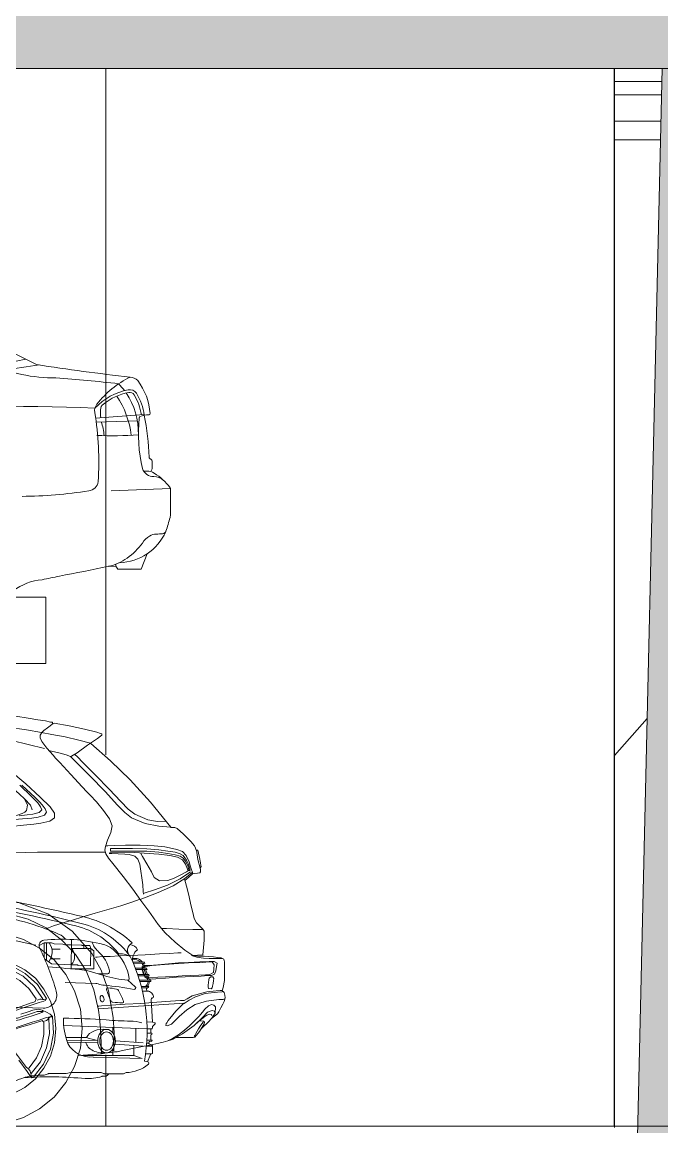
# Model space of a CAD drawing. Header units: millimetres. Extents: x 51154 to 151340, y -24069 to 30962.
# Drawn here: x 139084 to 141504, y -10353 to -6175 of the extents above; entities that cross this region are included whole.
import ezdxf

# ---------------------------------------------------------------- set-up
doc = ezdxf.new("R2010")
doc.units = ezdxf.units.MM
for name, color, linetype, lineweight in [('Высотные отметки', 7, 'Continuous', 9), ('Обобщенные модели', 7, 'Continuous', 9), ('Обобщенные модели-1', 7, 'Continuous', 18), ('Отделка 1 _4_-1', 7, 'Continuous', 9), ('Перекрытия', 7, 'Continuous', 9), ('Стены', 7, 'Continuous', 9), ('Структура _1_', 7, 'Continuous', 18), ('Фундамент несущей конструкции', 7, 'Continuous', 9), ('Черная _3 сплошная', 7, 'Continuous', 18), ('Штриховка разреза-2', 7, 'Continuous', 9), ('Элементы узлов', 7, 'Continuous', 9)]:
    doc.layers.add(name, color=color, linetype=linetype, lineweight=lineweight)
doc.layers.add('Парковка-1', color=7, linetype='Continuous', lineweight=9, true_color=0xaaaaaa)
doc.layers.add('Элементы узлов-1', color=7, linetype='Continuous', lineweight=9, true_color=0xaaaaaa)
pattern_1 = [(45, (99498.54, 6475), (-493.914, 493.914), []), (45, (99992.45, 6475), (-493.914, 493.914), [873.125, -174.625, 6.706, -167.919])]

# ---------------------------------------------------------------- blocks, each defined once
blk = doc.blocks.new('консоль28 - консоль-1256992-Разрез 1-1')
at = {"layer": 'Фундамент несущей конструкции'}
blk.add_line((141324.8, -8948.4), (141448, -8808.4), dxfattribs=at)
blk = doc.blocks.new('Крыльцо 19-Е - Крыльцо 19-Е-1352426-Разрез 1-1')
at = {"layer": 'Обобщенные модели'}
h = blk.add_hatch(dxfattribs=at)
h.set_pattern_fill('FP_4', color=256, style=0, pattern_type=2)
h.set_pattern_definition([(0, (99498.54, 6475), (812.8, 203.2), [67.056, -542.544, 67.056, -542.544, -3251.2]), (0, (99498.54, 6475), (812.8, 203.2), [-1219.2, 67.056, -1152.144, 67.056, -542.544, -1422.4]), (0, (99498.54, 6475), (812.8, 203.2), [-3048, 67.056, -339.344, 67.056, -948.944]), (120, (99803.34, 6576.6), (-582.3764, 602.30545), [67.056, -542.544, 67.056, -3793.744]), (120, (99803.34, 6576.6), (-582.3764, 602.30545), [-676.656, -542.544, 67.056, -1152.144, -2032]), (120, (99803.34, 6576.6), (-582.3764, 602.30545), [-2438.4, 67.056, -542.544, 67.056, -1355.344]), (120, (99803.34, 6576.6), (-582.3764, 602.30545), [-3115.056, -339.344, 67.056, -948.944]), (240, (99904.94, 6983), (-230.4236, -805.50545), [67.056, -542.544, 67.056, -542.544, -3251.2]), (240, (99904.94, 6983), (-230.4236, -805.50545), [-1219.2, 67.056, -1152.144, 67.056, -542.544, -1422.4]), (240, (99904.94, 6983), (-230.4236, -805.50545), [-3048, 67.056, -339.344, 67.056, -948.944])])
h.paths.add_polyline_path([(142976.8, -6200), (142976.8, -6100), (141997.4, -6100), (141997.4, -6200), (142769.7, -6200)], flags=0)
h = blk.add_hatch(dxfattribs=at)
h.set_pattern_fill('FP_1', color=256, style=0, pattern_type=2)
h.set_pattern_definition(pattern_1)
h.paths.add_polyline_path([(142976.8, -6450), (142976.8, -6200), (141995.3, -6200), (141995.3, -6450), (142769.7, -6450)], flags=0)
h = blk.add_hatch(dxfattribs=at)
h.set_pattern_fill('FP_5', color=256, style=0, pattern_type=2)
h.set_pattern_definition([(45, (99498.5, 6475), (-707.107, 707.107), []), (135, (99498.5, 6475), (-707.107, -707.107), [])])
h.paths.add_polyline_path([(142976.8, -6500), (142976.8, -6450), (141997.4, -6450.8), (141997.4, -6500), (142789.2, -6500)], flags=0)
for p, q in [((142038.7, -6100), (144555.2, -6100)), ((144555.2, -6100), (142976.8, -6100)), ((144555.2, -6200), (144555.2, -6100)), ((144555.2, -6100), (144555.2, -6200)), ((144743.1, -6100), (144555.2, -6100)), ((144743.1, -6400), (144743.1, -6100)), ((144555.2, -6200), (142038.7, -6200)), ((142976.8, -6200), (144555.2, -6200)), ((144555.2, -6200), (142976.8, -6200)), ((141501.9, -6450), (141324.8, -6450)), ((141501.9, -6450), (141324.8, -6450)), ((141997.4, -6450), (141802, -6450)), ((141995.3, -6450), (141802, -6450)), ((141499.6, -6550), (141324.8, -6550))]:
    blk.add_line(p, q, dxfattribs=at)
at = {"layer": 'Обобщенные модели-1'}
for p, q in [((142976.8, -6100), (141997.4, -6100)), ((141997.4, -6100), (141997.4, -6200)), ((142976.8, -6200), (142976.8, -6100)), ((142976.8, -6200), (141995.3, -6200)), ((141995.3, -6200), (141995.3, -6450)), ((141997.4, -6200), (142976.8, -6200)), ((142976.8, -6450), (142976.8, -6200)), ((141995.3, -6450), (142976.8, -6450)), ((142976.8, -6450), (141997.4, -6450)), ((141997.4, -6450), (141997.4, -6500)), ((142976.8, -6500), (142976.8, -6450))]:
    blk.add_line(p, q, dxfattribs=at)
blk = doc.blocks.new('Парковка_одиночная - Средний класс 5300х2500мм-8504601-Разрез 1-1')
at = {"layer": 'Парковка-1'}
for p, q in [((139092.4, -9112.4), (139115.6, -9135.6)), ((139115.6, -9135.6), (139122.5, -9153.3)), ((139383.2, -10076.1), (139298.1, -10083.1))]:
    blk.add_line(p, q, dxfattribs=at)
at = {"layer": 'Парковка-1', "flags": 128}
for points in [[(139013.5, -8792.1), (139106.3, -8807.6), (139143.4, -8813), (139172.8, -8817.7), (139191.4, -8821.5), (139198.3, -8822.3), (139199.1, -8829.3)], [(139082.3, -9059.8), (139133.4, -9106.9), (139149.6, -9123.2), (139159.7, -9134.8), (139171.3, -9150.3), (139175.9, -9162.6), (139168.9, -9174.2), (139145, -9181.2), (139120.2, -9185.1), (139085.4, -9188.2), (139041.3, -9192)], [(139074.6, -9059.8), (139118.7, -9101.5), (139143.4, -9127), (139153.5, -9142.5), (139158.1, -9154.1), (139148.8, -9163.4), (139124.9, -9170.4), (139102.4, -9172.7), (139072.3, -9175.8)], [(139168.9, -8922.1), (139045.2, -8891.9)], [(139031.3, -8841.6), (139100.9, -8850.9), (139157.3, -8861)], [(139201.4, -8827.7), (139179.8, -8844), (139166.6, -8853.2), (139159.7, -8860.2), (139152.7, -8871.8), (139152.7, -8881.9), (139158.9, -8895), (139177.5, -8920.5), (139200.7, -8946.8), (139210.7, -8957.7), (139227, -8974.7), (139268.7, -9020.3), (139310.5, -9066.7), (139328.3, -9085.3), (139340.7, -9097.7), (139365.4, -9123.2), (139391.7, -9155.7), (139414.9, -9188.2), (139424.2, -9213.7), (139418.8, -9239.2), (139407.2, -9268.6), (139398.7, -9291.8), (139396.3, -9306.5), (139400.2, -9320.4), (139410.3, -9335.9), (139426.5, -9356.8), (139466, -9405.5), (139503.1, -9454.2), (139533.3, -9496), (139562.6, -9536.2), (139598.2, -9587.3), (139625.3, -9619), (139662.4, -9654.6), (139699.6, -9684.7), (139729.7, -9704.8)], [(139267.2, -8953), (139276.5, -8946.8), (139291.9, -8937.5), (139331.4, -8909.7), (139368.5, -8884.2), (139380.9, -8874.9), (139385.5, -8871.8), (139385.5, -8865.6), (139380.1, -8864.8), (139366.2, -8860.2), (139319.8, -8848.6), (139261.8, -8835.4), (139204.5, -8825.4), (139202.2, -8827.7)], [(139036.7, -9004.1), (139097.8, -9055.9), (139152.7, -9106.2), (139189.8, -9141.7), (139206.8, -9166.5), (139206.1, -9183.5), (139188.3, -9196.7), (139155, -9204.4), (139128, -9208.3), (139088.5, -9211.4), (139042.1, -9216)], [(138619.8, -8868.7), (138672.4, -8876.4), (138733.5, -8888), (138793, -8902), (138818.6, -8908.9), (138837.1, -8915.9), (138875, -8934.5), (138907.5, -8953), (138964.7, -8996.3), (138998, -9024.9), (139037.5, -9061.3), (139073.8, -9093.8), (139093.1, -9112.4), (139104.7, -9136.3), (139100.1, -9156.4), (139094.7, -9161.9), (139083.9, -9168), (139066.8, -9173.5), (139036.7, -9178.1)], [(139157.3, -8861.7), (139196.8, -8868.7), (139247.1, -8878), (139298.1, -8890.4), (139342.2, -8902)], [(139343.8, -8902.7), (139418, -8967.7), (139493, -9040.4), (139569.6, -9124), (139646.2, -9219.1), (139600.5, -9215.2), (139548.7, -9205.2), (139497.7, -9184.3), (139472.9, -9164.2), (139445.1, -9135.6), (139397.9, -9084.5), (139339.9, -9024.9), (139291.2, -8975.4), (139274.9, -8959.2), (139266.4, -8952.2), (139250.2, -8946.1), (139222.3, -8938.3), (139194.5, -8931.4), (139185.2, -8929), (139182.1, -8927.5)], [(139282.6, -8943), (139295, -8954.6), (139312.8, -8973.1), (139361.5, -9021.9), (139413.4, -9075.2), (139456.7, -9121.6), (139484.5, -9151), (139510.1, -9170.4), (139559.6, -9191.2), (139595.9, -9197.4), (139628.4, -9195.9)], [(139645.4, -9219.9), (139661.7, -9219.9), (139670.2, -9224.5), (139694.1, -9245.4), (139722, -9273.2), (139735.9, -9289.5), (139739.8, -9298.8), (139742.1, -9305.7)], [(139396.3, -9314.2), (139391.7, -9314.2), (139380.1, -9314.2), (139348.4, -9313.5), (139313.6, -9313.5), (139291.9, -9313.5), (139283.4, -9313.5), (139268.7, -9313.5), (139245.5, -9313.5), (139216.1, -9313.5), (139141.9, -9314.2), (139053.7, -9315.8)], [(139398.7, -9289.5), (139408, -9289.5), (139433.5, -9287.9), (139475.2, -9287.2), (139530.2, -9287.2), (139583.5, -9289.5), (139623.8, -9294.1), (139653.1, -9299.5), (139669.4, -9304.2), (139690.3, -9311.1), (139704.2, -9326.6), (139715.8, -9350.6), (139721.2, -9369.1), (139729.7, -9394.7)], [(139414.1, -9316.6), (139509.3, -9315), (139601.3, -9321.2), (139643.1, -9325.8), (139671.7, -9332.8), (139690.3, -9342.8), (139701.9, -9359.1), (139708.8, -9377.7), (139710.4, -9382.3)], [(139412.6, -9318.9), (139423.4, -9318.9), (139447.4, -9319.6), (139472.9, -9321.2), (139489.2, -9322), (139510.1, -9328.2), (139520.9, -9339.8), (139528.6, -9359.1), (139540.2, -9437.2), (139541.8, -9462.7), (139542.5, -9472)], [(139532.5, -9318.9), (139539.4, -9330.5), (139555.7, -9358.3), (139572.7, -9388.5), (139583.5, -9409.4), (139602.9, -9422.5), (139635.4, -9420.2), (139658.6, -9411.7), (139684.1, -9399.3), (139705, -9387.7), (139713.5, -9383.1)], [(139530.2, -9492.1), (139598.2, -9466.6), (139629.9, -9452.7), (139655.5, -9441.1), (139699.6, -9413.2), (139727.4, -9390)], [(139545.6, -9468.9), (139585.1, -9456.6), (139633.8, -9438), (139681.8, -9414.8), (139721.2, -9387.7)], [(139698.8, -9420.2), (139715, -9407.8), (139728.9, -9394.7)], [(139728.2, -9395.4), (139756, -9391.6), (139758.3, -9388.5), (139758.3, -9381.5), (139757.6, -9373)], [(139698, -9414.8), (139705, -9441.9), (139714.2, -9476.7), (139722, -9512.2), (139728.9, -9542.4), (139735.1, -9564.8), (139742.9, -9581.1), (139767.6, -9604.3), (139773, -9612), (139773, -9623.6), (139772.3, -9646.1), (139767.6, -9701.7), (139726.6, -9704.1)], [(138522.3, -9743.5), (138556.4, -9688.6), (138598.1, -9639.1), (138645.3, -9595), (138697.9, -9558.6), (138755.9, -9528.5), (138818.6, -9507.6), (138884.3, -9493.7), (138953.1, -9490.6), (139013.5, -9495.2), (139072.3, -9505.3), (139180.5, -9547), (139273.4, -9612), (139347.6, -9697.1), (139383.2, -9759.8), (139411, -9838.6), (139428.8, -9938.4), (139431.9, -9997.2), (139431.2, -10064.5)], [(139175.9, -9602.7), (139183.6, -9599.6), (139202.2, -9592.7), (139223.1, -9585.7), (139234.7, -9581.9), (139246.3, -9578.8), (139274.1, -9570.3), (139313.6, -9558.6), (139360, -9544.7), (139456.7, -9516.1), (139499.2, -9502.2), (139530.9, -9491.4)], [(139800.9, -9932.2), (139800.1, -9927.6), (139793.9, -9926.8), (139782.3, -9929.9), (139775.4, -9934.6), (139763.8, -9943.8), (139752.2, -9953.1), (139735.1, -9968.6), (139691, -10001.1), (139652.4, -10022), (139616.8, -10032), (139601.3, -10035.9), (139578.1, -10040.5), (139520.1, -10052.1), (139463.6, -10063.7), (139443.5, -10068.4), (139433.5, -10069.1), (139420.3, -10070.7), (139404.1, -10073), (139390.2, -10075.3), (139384.7, -10076.1), (139383.2, -10033.6), (139380.1, -9983.3), (139376.2, -9938.4), (139373.1, -9910.6), (139355.4, -9834), (139326.7, -9762.8), (139285.7, -9700.2), (139234.7, -9646.1), (139174.4, -9600.4), (139107.1, -9567.2), (139032, -9546.3)], [(139769.2, -9606.6), (139752.9, -9606.6), (139729.7, -9605.8), (139676.3, -9604.3), (139629.9, -9602), (139616, -9602), (139609.8, -9602)], [(139018.9, -9621.3), (139088.5, -9643.7), (139149.6, -9677), (139204.5, -9721.1), (139248.6, -9776), (139281.9, -9838.6), (139304.3, -9906.7), (139311.3, -9981), (139304.3, -10054.4), (139281.9, -10124.1), (139248.6, -10185.2), (139204.5, -10240.1), (139149.6, -10284.2), (139088.5, -10317.4), (139018.9, -10339.9)], [(139049.1, -9734.2), (139094.7, -9758.2), (139134.1, -9790.7), (139166.6, -9831.7), (139190.6, -9876.5), (139206.1, -9926.8), (139211.5, -9981), (139206.1, -10034.3), (139190.6, -10085.4), (139166.6, -10131), (139134.1, -10170.5), (139094.7, -10203), (139049.1, -10226.9)], [(139042.1, -9742), (139095.5, -9772.1), (139141.9, -9813.9), (139176.7, -9867.3), (139172.8, -9874.2), (139165.9, -9876.5), (139148.8, -9882), (139098.6, -9898.2), (139047.5, -9916)], [(139360.8, -9710.3), (139367.7, -9710.3), (139387.1, -9708.7), (139416.5, -9707.9), (139451.3, -9705.6), (139520.9, -9703.3), (139548.7, -9701.7), (139568.1, -9701), (139602.9, -9698.6), (139641.5, -9696.3), (139672.5, -9694.8), (139681.8, -9694), (139685.6, -9694)], [(139725.1, -9704.1), (139744.4, -9711), (139769.9, -9714.9), (139790.8, -9715.7), (139814, -9715.7), (139832.6, -9715.7), (139841.1, -9715.7)], [(139840.3, -9837.9), (139841.9, -9834.8), (139844.2, -9825.5), (139848.8, -9798.4), (139849.6, -9779.9), (139849.6, -9758.2), (139849.6, -9738.1), (139849.6, -9728), (139847.3, -9718.8), (139837.2, -9712.6), (139824.1, -9711.8), (139807.1, -9709.5), (139788.5, -9707.9), (139773, -9707.2), (139747.5, -9707.2), (139730.5, -9704.8)], [(138983.3, -9741.2), (139037.5, -9756.7), (139087.7, -9783), (139129.5, -9821.6), (139162, -9868.8)], [(139370.1, -9895.9), (139373.9, -9895.9), (139384, -9895.1), (139421.1, -9892.8), (139473.7, -9888.9), (139532.5, -9885.8), (139592.8, -9881.2), (139645.4, -9877.3), (139682.5, -9875), (139692.6, -9874.2), (139697.2, -9874.2), (139708.1, -9868), (139726.6, -9856.4), (139783.1, -9841.7), (139817.9, -9837.9), (139833.4, -9837.1), (139838.8, -9837.1)], [(139696.5, -9885.8), (139715.8, -9872.7), (139739, -9860.3), (139776.1, -9848.7), (139822.5, -9842.5), (139840.3, -9841.7), (139847.3, -9840.2)], [(139763, -9979.4), (139788.5, -9954.7), (139800.1, -9942.3), (139811.7, -9933.8), (139823.3, -9924.5), (139828, -9916.8), (139834.9, -9902.8), (139843.4, -9888.9), (139848.1, -9878.1), (139851.2, -9864.2), (139850.4, -9854.1), (139848.1, -9844.8), (139838.8, -9836.3)], [(139175.9, -9868), (139172, -9869.6), (139166.6, -9870.4), (139160.4, -9870.4), (139155.8, -9869.6), (139150.4, -9869.6), (139144.2, -9871.9), (139141.1, -9872.7)], [(139371.6, -9905.9), (139696.5, -9885.1), (139691, -9889.7), (139679.4, -9901.3), (139665.5, -9915.2), (139653.9, -9928.4), (139636.1, -9950), (139630.7, -9958.5), (139628.4, -9961.6), (139626.8, -9968.6), (139633, -9970.9), (139649.3, -9964), (139677.9, -9935.3), (139707.3, -9909.8), (139738.2, -9889.7), (139781.5, -9877.3), (139828, -9871.1), (139844.2, -9870.4), (139849.6, -9868.8)], [(139635.4, -10027.4), (139652.4, -10018.1), (139674.8, -10004.2), (139698, -9987.2), (139717.3, -9970.9), (139752.2, -9934.6), (139766.1, -9918.3), (139775.4, -9906.7), (139788.5, -9895.1), (139800.1, -9889.7), (139809.4, -9892), (139814.8, -9899), (139814, -9922.2), (139800.9, -9941.5)], [(139079.2, -9926.1), (139107.1, -9916.8), (139124.9, -9911.4), (139144.2, -9907.5), (139159.7, -9911.4), (139175.9, -9919.1), (139189.8, -9926.1), (139199.1, -9935.3), (139202.2, -9998), (139190.6, -10058.3), (139165.1, -10115.6), (139125.6, -10165.1), (139121, -10166.6), (139117.9, -10164.3), (139113.3, -10158.1), (139102.4, -10143.4), (139071.5, -10100.1)], [(139161.2, -9912.9), (139163.5, -9916), (139158.9, -9919.9), (139145, -9924.5), (139117.9, -9933.8), (139091.6, -9941.5), (139073.8, -9947.7), (139059.1, -9950), (139048.3, -9948.5), (139034.4, -9941.5), (139025.1, -9936.1), (139008.8, -9925.3)], [(139195.2, -9933.8), (139189.1, -9936.1), (139172, -9940.7), (139148.8, -9948.5), (139121.8, -9957), (139068.4, -9974), (139049.8, -9980.2), (139040.5, -9982.5), (139028.9, -9987.9), (139024.3, -9996.4)], [(139162, -9916), (139141.1, -9916), (139127.2, -9920.6), (139104, -9929.1), (139080.8, -9936.9), (139066.8, -9941.5), (139039.8, -9941.5)], [(139196.8, -9936.1), (139193.7, -9936.9), (139187.5, -9939.2), (139182.9, -9943.1), (139180.5, -9946.2), (139175.9, -9950.8), (139168.2, -9953.1)], [(139732.8, -9970.1), (139766.1, -9939.2), (139784.6, -9918.3), (139802.4, -9912.1), (139811.7, -9914.5), (139812.5, -9923)], [(139185.2, -9943.8), (139187.5, -9999.5), (139176.7, -10053.7), (139153.5, -10106.3), (139118.7, -10151.1)], [(139667.8, -10014.2), (139730.5, -10015), (139736.7, -10012.7), (139743.6, -10005.7), (139755.2, -9991.8), (139765.3, -9974.8), (139772.3, -9963.2), (139773.8, -9956.2), (139769.9, -9952.4), (139760.7, -9951.6), (139755.2, -9951.6)], [(139769.2, -9957), (139759.9, -9967.8), (139750.6, -9981.7), (139741.3, -9998.8), (139736.7, -10007.3), (139734.4, -10010.4)], [(139123.3, -10165.8), (139121, -10162.7), (139117.9, -10156.5), (139116.4, -10151.9), (139115.6, -10146.5), (139114, -10141.9), (139108.6, -10133.3)]]:
    blk.add_lwpolyline(points, dxfattribs=at)
for points in [[(139719.7, -9381.5), (139715.8, -9383.8), (139710.4, -9365.3), (139704.2, -9352.1), (139692.6, -9335.9), (139681, -9328.9), (139662.4, -9323.5), (139634.6, -9318.9), (139601.3, -9314.2), (139555.7, -9310.4), (139500, -9309.6), (139450.5, -9309.6), (139430.4, -9309.6), (139418, -9309.6), (139418, -9300.3), (139430.4, -9300.3), (139450.5, -9300.3), (139501.5, -9300.3), (139555.7, -9301.1), (139601.3, -9304.9), (139634.6, -9309.6), (139662.4, -9314.2), (139681, -9319.6), (139692.6, -9325.8), (139705.7, -9344.4), (139712.7, -9359.1)], [(139756.8, -9373.8), (139748.3, -9341.3), (139742.9, -9306.5), (139748.3, -9306.5), (139750.6, -9317.3), (139755.2, -9334.3), (139759.1, -9354.5), (139759.9, -9363.7), (139761.4, -9368.4)], [(139548, -9784.5), (139554.1, -9790.7), (139568.1, -9793.8), (139589.7, -9793), (139626.1, -9790.7), (139667.8, -9786.8), (139701.1, -9784.5), (139760.7, -9782.2), (139786.2, -9779.9), (139800.1, -9779.9), (139811.7, -9774.5), (139817.1, -9762.8), (139819.4, -9746.6), (139821, -9733.5), (139810.2, -9726.5), (139804.7, -9726.5), (139791.6, -9726.5), (139756, -9728.8), (139712.7, -9730.4), (139674.8, -9732.7), (139637.7, -9735.8), (139596.7, -9739.6), (139563.4, -9742), (139545.6, -9742.7), (139537.9, -9747.4), (139537.9, -9758.2), (139543.3, -9774.5)], [(139548, -9781.4), (139543.3, -9768.3), (139538.7, -9756.7), (139540.2, -9749.7), (139550.3, -9745.1), (139558.8, -9744.3), (139575, -9742.7), (139622.2, -9738.1), (139674.8, -9735), (139696.5, -9733.5), (139712.7, -9732.7), (139767.6, -9730.4), (139790.8, -9728.8), (139802.4, -9728.8), (139810.2, -9739.6), (139809.4, -9754.3), (139807.1, -9768.3), (139791.6, -9777.5), (139777.7, -9777.5), (139752.2, -9779.1), (139719.7, -9779.9), (139689.5, -9781.4), (139659.3, -9783.7), (139626.1, -9784.5), (139596.7, -9786.8), (139578.1, -9788.4), (139559.6, -9786.8)], [(139002.6, -9917.5), (139023.5, -9916.8), (139030.5, -9914.5), (139044.4, -9909.8), (139080, -9896.7), (139114.8, -9885.1), (139128, -9880.4), (139133.4, -9878.1), (139137.2, -9868), (139109.4, -9829.4), (139074.6, -9799.2), (139033.6, -9776), (138989.5, -9762.1), (138982.5, -9768.3), (138982.5, -9772.9), (138982.5, -9785.3), (138982.5, -9819.3), (138981.8, -9856.4), (138981.8, -9870.4), (138981.8, -9878.1), (138982.5, -9895.9), (138987.2, -9905.9), (138996.5, -9912.9)], [(139797, -9785.3), (139791.6, -9789.9), (139790.1, -9796.1), (139789.3, -9806.2), (139787.7, -9817), (139787, -9822.4), (139789.3, -9829.4), (139798.6, -9830.9), (139803.2, -9826.3), (139804, -9820.1), (139806.3, -9810), (139807.8, -9798.4), (139808.6, -9791.5), (139805.5, -9785.3), (139800.9, -9785.3)], [(139022.8, -10016.5), (139029.7, -10035.1), (139043.6, -10052.9), (139066.8, -10083.1), (139089.3, -10113.2), (139100.9, -10127.9), (139106.3, -10131.8), (139110.9, -10129.5), (139138.8, -10090.8), (139157.3, -10048.3), (139166.6, -10002.6), (139166.6, -9956.2), (139159.7, -9950.8), (139154.3, -9953.1), (139142.6, -9956.2), (139110.2, -9967), (139073.8, -9977.1), (139061.4, -9981.7), (139052.9, -9984.1), (139036.7, -9990.3), (139028.9, -9998), (139025.1, -10009.6)]]:
    blk.add_lwpolyline(points, close=True, dxfattribs=at)
blk = doc.blocks.new('Прк_Свб_Механизированная парковка_Параллельная - Прк_Свб_Механизированная парковка_Параллельная-8455325-Разрез 1-1')
at = {"layer": 'Парковка-1'}
for p, q in [((74240.2, -8350), (76762.2, -8350)), ((74240.2, -8350), (76762.2, -8350)), ((76762.2, -8350), (76762.2, -8539.9)), ((76762.2, -8350), (76762.2, -8600)), ((74240.2, -8600), (76762.2, -8600))]:
    blk.add_line(p, q, dxfattribs=at)
at = {"layer": 'Элементы узлов-1'}
for p, q in [((76950.7, -7672.2), (77133.9, -7658.7)), ((76952.7, -7687.2), (77108.7, -7683)), ((77162, -7829.7), (77154.8, -7823.8)), ((77163.9, -7863.3), (77163.8, -7833.5)), ((77145.1, -7872.6), (77132.4, -7872.6)), ((77233.2, -7938.6), (77009.6, -7947)), ((77233.6, -8035.3), (77233.2, -7938.6)), ((77123.2, -8243.3), (77145, -8185.7)), ((77027.4, -8232.7), (77027.3, -8224.6)), ((76999.2, -8232.9), (77027.4, -8232.7)), ((77027.4, -8232.7), (77034, -8243.6)), ((77034, -8243.6), (77123.2, -8243.3)), ((72756.2, -8350), (76762.2, -8350)), ((76762.2, -8350), (76762.2, -8600)), ((76762.2, -8600), (72756.2, -8600)), ((76859.1, -9643.5), (76858.6, -9754.9)), ((76736.6, -9666.6), (76755.6, -9656.3)), ((76755.6, -9656.3), (76755.4, -9711.9)), ((76755.6, -9656.3), (76783.9, -9656.4)), ((76764.4, -9656.3), (76764.2, -9721.8)), ((76783.9, -9656.4), (76794.2, -9660.9)), ((76816.9, -9680.2), (76785.3, -9680.1)), ((76794.2, -9660.9), (76826.4, -9661)), ((76826.4, -9661), (76834.4, -9664.5)), ((76834.4, -9664.5), (76859, -9664.6)), ((76931.9, -9677.5), (76858.9, -9677.3)), ((76859, -9664.6), (76898, -9664.8)), ((76898, -9664.8), (76898, -9667)), ((76898, -9667), (76928.3, -9667.1)), ((76906.5, -9667), (76906.5, -9677.4)), ((76928.3, -9667.1), (76931.9, -9677.5)), ((76931.9, -9677.5), (76931.7, -9742.9)), ((76943.5, -9686.8), (76931.9, -9677.5)), ((76943.2, -9755.2), (76943.5, -9686.8)), ((76783.4, -9735.6), (76757.7, -9717.2)), ((76816.8, -9716.7), (76780.5, -9716.5)), ((77134.8, -9729.2), (77091.2, -9729)), ((77136.6, -9734.2), (77134.8, -9729.2)), ((76858.7, -9739.2), (76783.4, -9735.6)), ((76858.6, -9754.9), (76943.2, -9755.2)), ((76883.1, -9739.3), (76858.7, -9739.2)), ((76883.1, -9742.8), (76883.1, -9739.3)), ((76931.7, -9742.9), (76883.1, -9742.8)), ((76982.1, -9779.9), (76925.6, -9763.2)), ((76996.5, -9773.5), (76959.9, -9773.4)), ((77093.3, -9734), (77136.6, -9734.2)), ((77143.2, -9752.9), (77100.9, -9752.8)), ((77102.8, -9757.8), (77145, -9757.9)), ((77126, -9734.1), (77132.6, -9752.9)), ((77131.3, -9734.1), (77137.9, -9752.9)), ((77134.4, -9757.9), (77141, -9776.6)), ((77139.7, -9757.9), (77146.3, -9776.7)), ((77145, -9757.9), (77143.2, -9752.9)), ((76951.5, -9810), (76835.2, -9806.7)), ((77072.8, -9797.8), (77100.5, -9822.8)), ((77151.6, -9776.7), (77109.6, -9776.5)), ((77111.3, -9781.5), (77153.4, -9781.7)), ((77116.5, -9797.8), (77158.8, -9797.9)), ((77118, -9802.8), (77159.3, -9802.9)), ((77142.8, -9781.6), (77148.5, -9797.9)), ((77148.1, -9781.7), (77152.5, -9794.2)), ((77153.4, -9781.7), (77151.6, -9776.7)), ((77123.3, -9821.5), (77152.3, -9821.7)), ((77124.6, -9826.5), (77146.6, -9826.6)), ((77127.7, -9839), (77151.9, -9839.1)), ((77142.9, -9832.5), (77143.1, -9833.7)), ((76591.4, -9898), (76752.2, -9903.7)), ((77160.9, -9870.2), (77166.1, -9955.9)), ((76829.8, -9968.7), (77145.1, -9982)), ((77016.1, -9976.5), (77016.1, -9997.4)), ((77102.5, -9980.2), (77102.3, -10032.6)), ((77166.1, -9955.9), (77144.3, -9955.8)), ((77161.9, -9981.4), (77145.1, -9981.6)), ((77163, -9981.4), (77161.9, -9981.4)), ((77166, -9974.2), (77165.9, -9978.5)), ((77166.1, -9955.9), (77174, -9959)), ((77175, -9963.9), (77166.9, -9972.2)), ((76916.3, -10014.6), (76838.3, -10014.3)), ((76958.9, -10025.2), (76841.4, -10024.7)), ((77144.1, -10024.4), (77161.9, -10024.5)), ((77159, -9997.8), (77145, -9997.7)), ((77159, -10006), (77158.9, -10021.4)), ((77159, -9984.4), (77159, -9997.8)), ((77159, -9997.8), (77161.1, -9997.8)), ((77161.9, -10024.5), (77164, -10024.5)), ((77164, -10024.5), (77163.9, -10026)), ((77164, -10000.8), (77164, -10001.1)), ((76959, -10033), (76844.1, -10032.5)), ((77015.8, -10058.6), (77015.7, -10082.4)), ((77130.7, -10047.2), (77024.1, -10039.5)), ((77130.8, -10034.7), (77025.3, -10027.1)), ((77094.7, -10082.7), (77094.9, -10044.6)), ((77142.4, -10047.5), (77166.3, -10047.6)), ((77151.7, -10036.2), (77143.4, -10036.2)), ((77151.7, -10032.8), (77151.7, -10036.2)), ((77153.2, -10038.8), (77164.7, -10045)), ((77161.3, -10028.9), (77154.3, -10029.8)), ((77166.3, -10047.6), (77166.2, -10073.3)), ((77094.7, -10082.7), (76896.6, -10082)), ((76941.8, -10088.2), (77126.1, -10093.8)), ((77126.1, -10093.8), (77094.7, -10082.7)), ((77147.9, -10106.5), (77134.9, -10103.6)), ((77162.2, -10076.3), (77139.2, -10076.2)), ((77158.5, -10078.2), (77146.9, -10106.3)), ((77163.2, -10076.3), (77161.2, -10076.3)), ((76839, -10151.1), (76774.1, -10150.9)), ((76857, -10146.5), (76839, -10151.1)), ((76969.6, -10146.9), (76857, -10146.5)), ((76981.5, -10151.2), (76973.5, -10147.8)), ((76770.7, -10151.5), (76756, -10156.7)), ((76986.7, -10161), (76977.3, -10160.9)), ((77003.6, -10152.1), (76985.5, -10152)), ((76996.3, -10155.3), (76994.1, -10157.7)), ((77056.1, -10151.6), (77003.6, -10152.1))]:
    blk.add_line(p, q, dxfattribs=at)
for centre, radius, start, end in [((74628.5, -11591.7), 4625.3, 63.0163, 71.4775), ((76800.7, -6884.9), 635.8, 246.513, 269.9935), ((76538, -6849.8), 617.4, 274.9224, 283.8726), ((76024, -2613.5), 4910.2, 276.7811, 278.3588), ((77949.2, 312.5), 7877.8, 261.0764, 263.67367), ((77242.6, -7844.2), 364.6, 116.2949, 141.9933), ((77075.4, -7567), 50, 46.5886, 83.4608), ((76437.9, -12710.3), 5202.4, 83.3803, 86.002), ((76847.1, -7727.3), 265.3, 36.8004, 44.103), ((76929.2, -7669.4), 227.7, 3.5749, 37.5373), ((77117.5, -7793.3), 232.2, 100.8777, 136.8257), ((77115.2, -7786.9), 215.2, 100.5953, 128.9707), ((76743.2, -7779.5), 344.9, 7.1076, 33.5241), ((76846.6, -7727.5), 265.8, 358.3713, 34.3783), ((77079.3, -7594.7), 30, 32.2958, 100.8777), ((77079.3, -7594.7), 19.6, 32.2958, 100.8777), ((76934.6, -7686.1), 190.8, 8.0208, 32.2958), ((76934.6, -7686.1), 201.2, 7.0585, 32.2958), ((76531.1, -19629.7), 12002.6, 88.00908, 92.14567), ((76986.8, -7644.3), 40, 141.9933, 189.2634), ((77087.8, -7649.2), 119.3, 175.9685, 190.3824), ((76998.7, -7642.9), 30, 128.9707, 175.9685), ((75795.5, -7838.6), 1167.1, 356.373, 9.2634), ((77676.7, -7731), 564.4, 173.8723, 193.5713), ((77120.5, -7671.2), 5, 116.3573, 173.8723), ((77146, -7722.6), 62.4, 85.3075, 116.3573), ((76227.9, -7848.6), 925.5, 1.7627, 11.6675), ((77151.5, -7655.5), 5, 265.3075, 3.5749), ((76803, -7750.1), 180, 3.6522, 20.6295), ((77011.4, -6441.2), 1297.8, 267.5047, 274.4584), ((77157.9, -7819.9), 5, 181.7627, 230.7306), ((77158.8, -7833.5), 5, 0.2195, 50.7306), ((77169.6, -7849.7), 43.7, 198.2466, 271.4501), ((77145.3, -7922.6), 50, 57.2105, 90.2195), ((77140.6, -7860.2), 23.6, 322.5029, 350.3374), ((77158.9, -7863.3), 5, 350.3374, 0.2195), ((77172, -7943.4), 50, 46.9153, 91.4501), ((77043, -8081.3), 238.8, 37.6146, 57.2105), ((76920.6, -7907.2), 40, 275.3631, 352.4718), ((77228.2, -7938.6), 5, 0.2195, 37.6146), ((76661.5, -6333.7), 1634.6, 270.3811, 279.2513), ((76577.6, -7875.6), 676.8, 340.6616, 345.2219), ((77183.6, -8035.5), 50, 345.2219, 0.2195), ((77035.2, -8021.9), 197.2, 271.5966, 336.0959), ((77203.1, -8096.5), 13.4, 273.0377, 346.4213), ((76916.9, -7990.1), 261.4, 305.7512, 323.7333), ((77197.5, -8188.3), 82.3, 121.7016, 148.0488), ((77180.6, -8160.8), 50, 91.0547, 121.7016), ((77166.8, -7411.7), 699.3, 271.0547, 273.0377), ((76960, -8046.2), 190.7, 281.8454, 305.1013), ((76451.4, -6689.4), 1621.4, 280.5446, 282.9019), ((75100.5, 819.7), 9249.5, 280.67225, 281.84541), ((76771.1, -8510.6), 228.4, 95.773, 125.3903), ((75487.7, -15350.4), 5962.7, 76.47339, 84.25932), ((75505.2, -15199.3), 5771.8, 76.39047, 84.62896), ((75677.1, -14337.5), 4908.1, 75.4338, 85.1315), ((75591.8, -14654.5), 5116.1, 77.2142, 87.6567), ((76400.6, -10565.3), 1027, 66.3156, 81.9661), ((76808.1, -9958.8), 412.5, 47.0226, 79.6322), ((76807.2, -9874.4), 290.2, 37.9655, 78.866), ((76818.1, -9898.6), 325.2, 35.8472, 73.318), ((76756.6, -9666.7), 20, 96.8564, 205.7744), ((76825.3, -10238.1), 595.5, 74.9656, 96.8564), ((76788.1, -9683.6), 64, 39.8143, 66.9297), ((75771.5, -10142.3), 1074, 16.374, 25.7744), ((76728.1, -9691.2), 58.2, 320.5258, 36.7611), ((76826.6, -9708.1), 44.7, 315.8783, 43.6827), ((77013.2, -9628.8), 80.2, 197.6055, 228.2057), ((76866.7, -9792.8), 139.7, 12.3754, 48.2057), ((76953.9, -9759.5), 100, 47.7754, 74.9656), ((76901.2, -9817.5), 178.3, 8.1932, 47.7754), ((77102.1, -9685.1), 30.8, 114.483, 228.5873), ((77079.1, -9695.1), 31.9, 23.3584, 87.6428), ((77138.9, -9720.2), 48.6, 128.9508, 190.4854), ((77040.3, -9784.5), 86.8, 61.5332, 94.4547), ((76410.3, -9977.6), 686.3, 24.0588, 24.2395), ((76493.5, -9988.6), 651.6, 349.8306, 25.4842), ((77098.6, -9753), 32.9, 46.5946, 104.4748), ((77098.6, -9753), 37.9, 39.0473, 102.2609), ((75512.7, -23910.1), 14219, 84.37232, 84.92721), ((76897.3, -9859.1), 100, 73.5476, 84.3723), ((76994.4, -9764.8), 9.01, 283.9366, 12.3754), ((76949.3, -9839.8), 29.8, 69.4275, 85.7735), ((76990.4, -9730.4), 87, 249.4275, 265.4556), ((77093.5, -9454.4), 344, 251.1193, 266.5034), ((76908.1, -10766.5), 952.3, 78.6229, 85.4556), ((77072.8, -9792.8), 5, 266.5034, 8.1932), ((77128.5, -9802.2), 20.8, 291.4948, 357.9556), ((77131.1, -9803.1), 23.2, 306.8757, 0.3863), ((77131.1, -9803.1), 23.2, 12.8594, 22.0355), ((77131.1, -9803.1), 28.2, 0.2788, 10.508), ((76753.9, -9853.7), 50, 267.9823, 16.374), ((76996.7, -9831.2), 5, 82.5783, 194.7903), ((77224.8, -9770.9), 240.9, 194.7903, 205.7224), ((76903.4, -10547.4), 727.3, 79.9744, 82.5783), ((77028.3, -9841.1), 10, 27.879, 79.9744), ((76616, -10059.2), 476.4, 22.5008, 27.879), ((77096.6, -9827.1), 5.81, 263.3853, 47.9962), ((77147.8, -9831.7), 5, 120.3231, 189.3587), ((77148, -9832.9), 5, 189.3587, 259.1998), ((77131.1, -9803.1), 28.2, 300.3231, 318.7773), ((77141.7, -9866.1), 28.9, 14.1841, 79.1998), ((77016.8, -9871.1), 10, 205.7224, 266.3648), ((76914.2, -11486.5), 1608.6, 85.116, 86.3648), ((77051.6, -9878.7), 5, 265.116, 22.5008), ((77165.9, -9869.9), 5, 104.438, 183.4692), ((77163, -9858.6), 6.71, 284.438, 355.7771), ((77092.3, -9943.4), 263.7, 179.6064, 200.7522), ((76820, -12169.5), 2228, 85.6237, 89.7805), ((77093.3, -8748.1), 1204.3, 265.0828, 269.4704), ((77081.5, -10111.9), 159.5, 73.861, 89.7805), ((77162, -9984.4), 3, 91.8245, 179.7805), ((77162.9, -9978.4), 3, 271.8245, 358.1041), ((77169, -9974.3), 3, 135.6656, 178.1041), ((77172.9, -9961.8), 3, 315.6656, 68.5627), ((76977.2, -9860.4), 165.8, 248.4353, 263.6552), ((77161.9, -10021.5), 3, 179.7805, 269.7805), ((77162, -10006.1), 3, 89.7805, 179.7805), ((77161, -10000.8), 3, 359.7805, 89.7805), ((77160.9, -10026), 3, 276.8348, 359.7805), ((77162, -10001.1), 2, 269.7805, 359.7805), ((76932.2, -9990.5), 98.1, 208.13, 275.615), ((77154.7, -10032.8), 3, 96.8348, 179.7805), ((77154.7, -10036.2), 3, 179.7805, 241.7963), ((77163.3, -10047.6), 3, 359.7805, 61.7963), ((77146.8, -10111.4), 5, 310.3375, 77.3661), ((77161.2, -10079.3), 3, 89.7805, 157.7001), ((77163.2, -10073.3), 3, 269.7805, 359.7805), ((76774.1, -10160.9), 10, 89.7805, 109.5361), ((76969.5, -10156.9), 10, 66.6353, 89.7805), ((76985.5, -10142), 10, 246.6353, 269.7805), ((77054.9, -10142.4), 9.29, 277.388, 313.2727), ((77065.6, -10152.1), 5.28, 90.0655, 145.4943), ((77063.9, -10013.8), 133.1, 270.7421, 310.3375), ((76744.5, -10389.4), 232.3, 88.0815, 115.1648), ((76771.3, -11645.6), 1482.4, 84.5787, 93.4722), ((76752.7, -10147.3), 10, 268.0815, 289.5361), ((76921.4, -10004.5), 165.6, 266.5406, 288.5492), ((76977.2, -10170.9), 10, 89.7805, 108.5492), ((76986.7, -10151), 10, 269.7805, 317.4029), ((77003.7, -10162.1), 10, 90.5711, 137.4029)]:
    blk.add_arc(centre, radius, start, end, dxfattribs=at)
for centre, major_axis, ratio in [((76975, -9867.9), (-2.8, 12.2), 0.578435), ((76992, -10027.9), (0.2, 44), 0.754102), ((76992, -10027.9), (0.1, 34.8), 0.747903)]:
    blk.add_ellipse(centre, major_axis=major_axis, ratio=ratio, dxfattribs=at)
for start_param, end_param in [(4.52532, 5.999365), (0.126599, 1.801386)]:
    blk.add_ellipse((76980.4, -10027.9), major_axis=(-67, 0.8), ratio=0.670423, start_param=start_param, end_param=end_param, dxfattribs=at)

msp = doc.modelspace()

# ---------------------------------------------------------------- hatches: boundary and pattern name
at = {"layer": 'Штриховка разреза-2'}
h = msp.add_hatch(dxfattribs=at)
h.set_pattern_fill('FP_2', color=256, style=0, pattern_type=2)
h.set_pattern_definition([(45, (99498.54, 6475), (-424.264, 424.264), [600, -100, 20, -100]), (45, (99498.54, 6899), (-424.264, 424.264), [])])
h.paths.add_polyline_path([(116811.8, -6350), (141820.5, -6350), (141820.5, -6100), (104181.6, -6100), (104181.6, -6350), (115284.9, -6350)], flags=0)
h.paths.add_polyline_path([(59170.2, -6350), (67441.6, -6350), (67441.6, -6100), (59031.6, -6100), (59031.6, -6350)], flags=0)
h.paths.add_polyline_path([(67951.6, -6350), (82081.6, -6350), (82081.6, -6100), (67951.6, -6100)], flags=0)
at = {"layer": 'Элементы узлов'}
h = msp.add_hatch(dxfattribs=at)
h.set_pattern_fill('FP_1', color=256, style=0, pattern_type=2)
h.set_pattern_definition(pattern_1)
h.paths.add_polyline_path([(141551.6, -17400), (141804.3, -6350), (141504.2, -6350), (141267.3, -16710.5), (57585.9, -16710.5), (57346.8, -6250), (57046.7, -6250), (57301.6, -17400), (136661.9, -17400)], flags=0)

# ---------------------------------------------------------------- linework, layer by layer
at = {"layer": 'Высотные отметки'}
msp.add_line((139402.2, -10350), (141876.7, -10350), dxfattribs=at)
at = {"layer": 'Отделка 1 _4_-1'}
for p, q in [((141324.8, -10350), (104481.6, -10350)), ((141324.8, -10355), (141324.8, -10350))]:
    msp.add_line(p, q, dxfattribs=at)
at = {"layer": 'Перекрытия'}
for p, q in [((141324.8, -6620), (141498, -6620)), ((139402.2, -10350), (139538.5, -10350))]:
    msp.add_line(p, q, dxfattribs=at)
at = {"layer": 'Стены'}
for p, q in [((139535.9, -6351), (136280.5, -6351)), ((141322.7, -6351), (139400.3, -6351)), ((139400.3, -6351), (139400.3, -8945.6)), ((141324.8, -6400), (141503, -6400)), ((139400.3, -10079.7), (139400.3, -10350)), ((138964.9, -10350), (139535.9, -10350)), ((139400.3, -10350), (141322.7, -10350))]:
    msp.add_line(p, q, dxfattribs=at)
at = {"layer": 'Структура _1_'}
for p, q in [((104481.6, -6350), (141820.5, -6350)), ((141324.8, -6351), (141322.7, -6351)), ((141322.7, -6351), (141322.7, -10350)), ((141324.8, -10350), (141324.8, -6351)), ((141322.7, -10350), (141324.8, -10350))]:
    msp.add_line(p, q, dxfattribs=at)
at = {"layer": 'Черная _3 сплошная'}
msp.add_line((141504.2, -6350), (141267.3, -16710.5), dxfattribs=at)

# ---------------------------------------------------------------- block references
at = {"layer": 'Обобщенные модели'}
msp.add_blockref('Крыльцо 19-Е - Крыльцо 19-Е-1352426-Разрез 1-1', (0, 0), dxfattribs=at)
at = {"layer": 'Парковка-1'}
for name, p in [('Прк_Свб_Механизированная парковка_Параллельная - Прк_Свб_Механизированная парковка_Параллельная-8455325-Разрез 1-1', (62411.3, 0)), ('Парковка_одиночная - Средний класс 5300х2500мм-8504601-Разрез 1-1', (0, 0))]:
    msp.add_blockref(name, p, dxfattribs=at)
at = {"layer": 'Фундамент несущей конструкции'}
msp.add_blockref('консоль28 - консоль-1256992-Разрез 1-1', (0, 0), dxfattribs=at)

doc.saveas('drawing.dxf')
